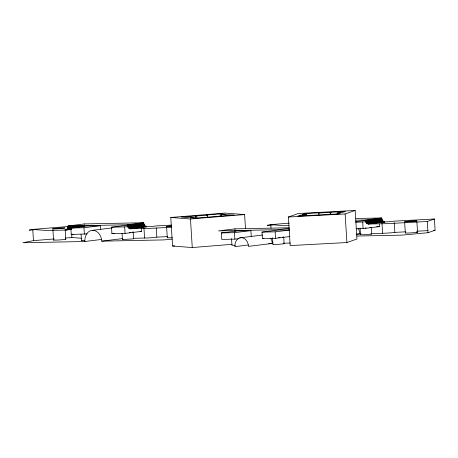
<?xml version="1.0" encoding="UTF-8"?>
<svg xmlns="http://www.w3.org/2000/svg" width="458" height="458" viewBox="0 0 458 458"><rect width="100%" height="100%" fill="white"/><g stroke="black" fill="none" stroke-linecap="round" stroke-linejoin="round"><path stroke-width="0.69" d="M68.328 226.521L32.764 229.406L29.209 230.116L35.461 229.664L46.727 230.483L65.54 230.076L67.446 228.651L68.03 225.96L84.455 223.933L143.617 222.743L144.539 225.405L146.617 226.75L130.192 228.777L128.114 227.431L127.192 224.769L143.617 222.743M81.135 226.962L83.871 226.624L84.249 225.788L67.824 227.809M84.673 240.376L81.455 240.347L81.959 240.169M132.906 231.983L133.226 232.034L133.581 238.847L122.452 239.523L122.956 239.345M133.226 232.034L132.717 232.212M283.72 236.958L284.08 243.77L277.571 244.412L273.014 244.366M371.255 227.265L371.615 234.078L365.106 234.714L360.549 234.668M288.385 217.012L298.404 213.502L355.15 210.451L356.948 239.019L346.924 242.534L290.183 245.585L288.385 217.012L345.126 213.96L355.15 210.451M306.35 215.678L306.259 214.27L304.272 214.968L300.248 215.186L297.654 216.096L338.296 213.909L340.895 212.999L336.87 213.216L338.857 212.518L342.882 212.3L345.475 211.39L318.808 213.039L318.945 215.145M318.808 213.039L319.518 212.787L304.833 213.577L302.24 214.487L306.259 214.27M368.226 224.002L384.651 221.981L382.567 220.636L381.651 217.974L365.226 220L366.44 223.012L368.61 224.025L387.044 223.653L427.285 221.489L434.396 218.998L435.1 230.225L427.99 232.716L401.775 235.137L356.897 236.042M283.657 237.038L282.426 237.25M54.096 238.956L33.468 240.633L22.9 242.74L84.867 241.498L101.653 239.425M289.29 223.138L270.798 224.638L267.243 225.347L273.958 224.889L284.762 225.714L289.015 225.628M369.961 227.552L370.751 227.437M68.059 226.367L75.587 225.439M68.024 226.865L78.289 225.599M67.944 227.345L82.32 225.576M67.658 228.244L84.077 226.223M87.117 233.883L71.236 234.485L70.83 227.998L87.249 225.971L100.394 225.708L100.64 229.601M67.446 228.651L72.238 228.061M73.606 227.889L75.662 227.637M77.711 227.386L79.766 227.134M67.2 229.011L71.305 228.508M66.92 229.332L71.024 228.828M66.61 229.601L71.396 229.011M66.273 229.819L71.059 229.223M65.912 229.973L71.391 229.298M70.83 227.998L83.974 227.735L100.394 225.708M65.54 230.076L71.013 229.401M143.64 223.155L111.512 227.179L111.924 233.666L125.068 233.403L141.493 231.382L141.287 228.136M127.313 225.668L143.738 223.647M84.867 241.498A11.055 8.433 83 0 1 92.625 230.305L112.21 227.895M127.45 226.149L143.875 224.128M111.512 227.179L124.662 226.916L144.058 224.58M127.856 227.036L144.276 225.01M128.114 227.431L144.539 225.405M71.236 234.485L73.286 234.233M128.406 227.781L144.831 225.76M128.727 228.09L145.152 226.063M129.07 228.347L145.495 226.321M129.431 228.548L145.856 226.521M129.809 228.691L146.234 226.664M111.924 233.666L114.66 233.328M92.625 230.305A11.055 8.433 83 0 1 101.768 241.154L122.75 238.572M289.124 227.769L234.954 228.857L218.529 230.884L277.691 229.693L289.324 228.261M238.984 238.641L234.88 239.145L221.735 239.408L221.323 232.922L237.748 230.901L250.892 230.632L251.259 236.471M221.323 232.922L234.467 232.658L250.892 230.632M289.937 236.557L275.567 238.326L262.417 238.589L262.01 232.103L278.435 230.082L289.508 229.859M365.249 220.407L381.674 218.38M355.706 221.649L365.971 220.384M262.01 232.103L275.155 231.84L289.525 230.071M365.347 220.899L381.766 218.878M365.484 221.38L381.909 219.353M355.774 222.285L365.432 221.809M365.667 221.838L382.087 219.811M239.769 237.857L262.497 235.051M365.885 222.267L382.31 220.241M366.148 222.657L382.567 220.636M366.44 223.012L382.859 220.985M366.761 223.321L383.18 221.294M367.104 223.573L383.529 221.552M367.465 223.773L383.89 221.752M367.843 223.916L384.268 221.895M262.417 238.589L263.791 238.423M356.181 228.771L363.102 228.634L379.522 226.607L379.361 224.014M248.242 245.007L234.96 246.644L234.902 246.181A8.908 6.796 83 0 1 240.639 237.668A8.908 6.796 83 0 1 248.27 244.526L248.499 246.37L272.264 243.444L272.041 241.595A8.908 6.796 83 0 0 270.787 238.435M356.307 234.175L360.921 233.723M356.587 234.319L360.784 233.798M172.242 239.122L163.741 239.912L101.768 241.154M129.545 232.555L130.851 232.441M232.166 244.309L192.268 247.549L172.574 246.038L170.777 217.464L224.93 213.067L244.624 214.579L245.499 228.519M207.623 217.269L207.491 215.157L181.322 217.063L186.417 217.453L190.259 217.144L194.169 217.441L190.328 217.756L195.429 218.145L234.215 214.997L221.369 214.613L221.5 216.726M221.369 214.613L225.21 214.304L220.115 213.909L206.094 215.048L207.491 215.157M170.777 217.464L190.471 218.981L244.624 214.579M65.477 238.034L71.877 237.513L81.65 238.263M172.574 246.038L174.716 245.86M278.613 237.588L280.044 237.484M365.169 227.952L366.148 227.895M171.647 225.101L156.115 225.937A7.981 0.406 -3.6 0 1 145.919 226.773M171.469 227.22L149.01 228.428L130.192 228.777M434.396 218.998L394.149 221.162A7.981 0.406 -3.6 0 1 382.882 222.038M133.455 238.286L144.579 238.057A7.981 0.406 -3.6 0 0 156.825 237.158L167.416 236.591M371.484 233.511L382.613 233.288A7.981 0.406 -3.6 0 0 394.859 232.389L405.445 231.817M416.746 231.21L428.041 230.603M433.686 230.3L435.1 230.225M145.243 226.79L146.617 226.75M381.909 222.067L384.651 221.981M235.172 245.299L231.948 245.27L231.525 238.532M355.986 218.489L381.651 217.974M68.03 225.96L127.192 224.769M355.958 220.184L365.226 220M140.108 231.404L141.493 231.382M376.757 226.664L379.522 226.607M268.703 243.513L272.264 243.444M283.416 243.221L290.383 243.078M370.688 233.918L371.678 233.998M283.153 243.616L284.143 243.69M359.805 233.746L359.576 231.903A8.908 6.796 83 0 0 358.03 228.273M427.285 221.489L427.99 232.716M416.826 220.916L417.53 232.143M404.654 222.439L405.319 232.962M394.241 222.571L394.859 232.389M381.995 223.47L382.613 233.288M362.69 222.147L363.102 228.634M360.062 228.015L360.486 234.748M345.126 213.96L346.924 242.534M330.79 212.18L330.922 214.292M330.081 212.432L330.212 214.544M300.248 215.186L300.334 216.594M275.155 231.84L275.567 238.326M272.527 237.708L272.951 244.446M270.798 224.638L271.016 228.147M234.954 228.857L235.126 231.645M234.467 232.658L234.88 239.145M220.115 213.909L220.292 216.726M196.74 216.033L196.871 218.14M195.343 215.924L195.474 218.037M190.471 218.981L192.268 247.549M166.58 226.51L167.285 237.731M156.247 228.038L156.825 237.158M143.961 228.239L144.579 238.057M124.662 226.916L125.068 233.403M122.068 233.46L122.452 239.523M84.455 223.933L84.478 224.34M83.974 227.735L84.381 234.221M81.072 234.284L81.455 240.347M71.654 234.004L71.877 237.513M65.145 229.378L65.763 239.202M52.842 228.794L53.552 240.021M32.764 229.406L33.468 240.633M172.322 237.696A6.143 0.309 -3.6 0 1 167.834 237.542M171.618 226.475A6.143 0.309 -3.6 0 1 166.552 226.481A6.143 0.309 -3.6 0 1 171.624 225.857M65.42 239.145A6.143 0.309 -3.6 0 1 59.385 239.94A6.143 0.309 -3.6 0 1 54.101 239.826M416.448 232.057A6.143 0.309 -3.6 0 1 412.75 232.773A6.143 0.309 -3.6 0 1 405.387 232.876M55.006 228.874A6.143 0.309 -3.6 0 0 64.984 228.061A6.143 0.309 -3.6 0 0 56.855 228.227A6.143 0.309 -3.6 0 0 55.006 228.874M406.778 221.815A6.143 0.309 -3.6 0 0 416.751 221.002A6.143 0.309 -3.6 0 0 408.622 221.168A6.143 0.309 -3.6 0 0 406.778 221.815"/></g></svg>
